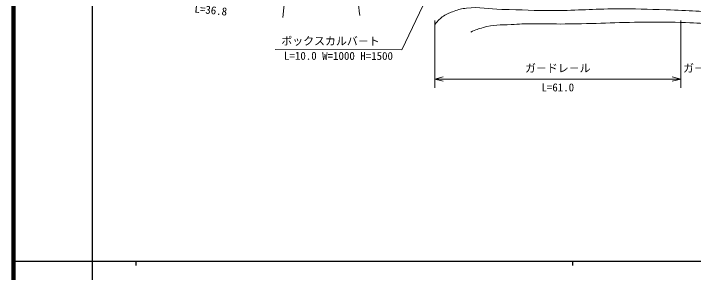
# Model space of a CAD drawing. Units: millimetres on the paper. Extents: x 40 to 680, y 20 to 380.
# Drawn here: x 40 to 195.7, y 202.4 to 261.6 of the extents above; entities that cross this region are included whole.
import ezdxf
from ezdxf.enums import TextEntityAlignment as Align

# ---------------------------------------------------------------- set-up
doc = ezdxf.new("R2010")
doc.units = ezdxf.units.MM
for name, color, linetype, lineweight in [('M-BGD', 7, 'Continuous', 18), ('M-TTL', 2, 'Continuous', 140), ('M-TTL-BAND', 7, 'Continuous', 25)]:
    doc.layers.add(name, color=color, linetype=linetype, lineweight=lineweight)
doc.styles.add('ＭＳ ゴシック', font='')
doc.styles.get('ＭＳ ゴシック').set_extended_font_data('MS Gothic')

msp = doc.modelspace()

# ---------------------------------------------------------------- linework, layer by layer
at = {"layer": 'M-BGD'}
for p, q in [((104.703, 291.568), (101.637, 260.72)), ((128.929, 253.336), (143.001, 282.882)), ((136.453, 260.038), (136.453, 244.663)), ((192.759, 260.038), (192.759, 244.663)), ((99.929, 253.406), (128.929, 253.336)), ((138.385, 247.181), (136.453, 246.663)), ((136.453, 246.663), (192.759, 246.663)), ((136.453, 246.663), (138.385, 246.145)), ((192.759, 246.663), (190.827, 247.181)), ((190.827, 246.145), (192.759, 246.663))]:
    msp.add_line(p, q, dxfattribs=at)
for points, knots in [([(90.935, 286.491), (93.511, 285.682), (94.249, 285.44), (96.32, 284.624), (98.651, 283.706), (99.944, 283.14), (102.162, 281.974), (104.543, 280.723), (105.836, 279.928), (108.034, 278.379), (110.391, 276.717), (111.841, 275.874), (113.775, 273.733), (115.649, 271.658), (116.607, 270.319), (117.696, 267.744), (118.723, 265.318), (118.901, 264.14), (119.291, 261.191)], [0, 0, 0, 0, 1, 1, 1, 2, 2, 2, 3, 3, 3, 4, 4, 4, 5, 5, 5, 6, 6, 6, 6]), ([(212.188, 260.99), (207.783, 261.433), (206.614, 261.531), (203.035, 261.801), (197.728, 262.2), (194.746, 262.29), (189.428, 262.494), (184.985, 262.664), (182.493, 262.726), (178.047, 262.72), (172.503, 262.713), (169.402, 262.346), (163.858, 262.327), (159.138, 262.311), (156.496, 262.482), (151.778, 262.607), (148.62, 262.69), (146.831, 263.243), (143.694, 262.866), (142.567, 262.731), (141.93, 262.595), (140.868, 262.199), (139.897, 261.837), (139.323, 261.656), (138.466, 261.075), (137.578, 260.472), (137.27, 260.1), (136.483, 259.171)], [0, 0, 0, 0, 1, 1, 1, 2, 2, 2, 3, 3, 3, 4, 4, 4, 5, 5, 5, 6, 6, 6, 7, 7, 7, 8, 8, 8, 9, 9, 9, 9]), ([(144.67, 257.404), (145.918, 257.971), (146.377, 258.106), (147.51, 258.44), (149.931, 259.154), (151.415, 258.978), (153.933, 259.132), (155.833, 259.248), (156.9, 259.278), (158.803, 259.311), (161.717, 259.361), (163.35, 259.233), (166.264, 259.252), (173.501, 259.298), (177.551, 259.637), (184.789, 259.666), (188.344, 259.681), (190.339, 259.723), (193.891, 259.577), (196.688, 259.462), (197.618, 259.402), (201.045, 259.131)], [0, 0, 0, 0, 1, 1, 1, 2, 2, 2, 3, 3, 3, 4, 4, 4, 5, 5, 5, 6, 6, 6, 7, 7, 7, 7])]:
    msp.add_open_spline(points, degree=3, knots=knots, dxfattribs=at)
at = {"layer": 'M-TTL'}
msp.add_line((40, 380), (40, 20), dxfattribs=at)
at = {"layer": 'M-TTL-BAND'}
for p, q in [((58, 370), (58, 20)), ((40, 205), (579, 205)), ((68, 205), (68, 204)), ((168, 205), (168, 204))]:
    msp.add_line(p, q, dxfattribs=at)

# ---------------------------------------------------------------- texts
at = {"layer": 'M-BGD', "style": 'ＭＳ ゴシック'}
msp.add_text('L=36.8', height=1.833, rotation=354.324, dxfattribs=at).set_placement((85.261, 263.352), align=Align.TOP_CENTER)
msp.add_text('ボックスカルバ－ト', height=1.833, rotation=359.86, dxfattribs=at).set_placement((101.306, 253.903), align=Align.BOTTOM_LEFT)
msp.add_text('L=10.0 W=1000 H=1500', height=1.833, rotation=359.86, dxfattribs=at).set_placement((101.928, 252.902), align=Align.TOP_LEFT)
for p in [(164.606, 247.663), (200.8, 247.663)]:
    msp.add_text('ガ－ドレ－ル', height=1.833, dxfattribs=at).set_placement(p, align=Align.BOTTOM_CENTER)
msp.add_text('L=61.0', height=1.833, dxfattribs=at).set_placement((164.606, 245.663), align=Align.TOP_CENTER)

doc.saveas('drawing.dxf')
